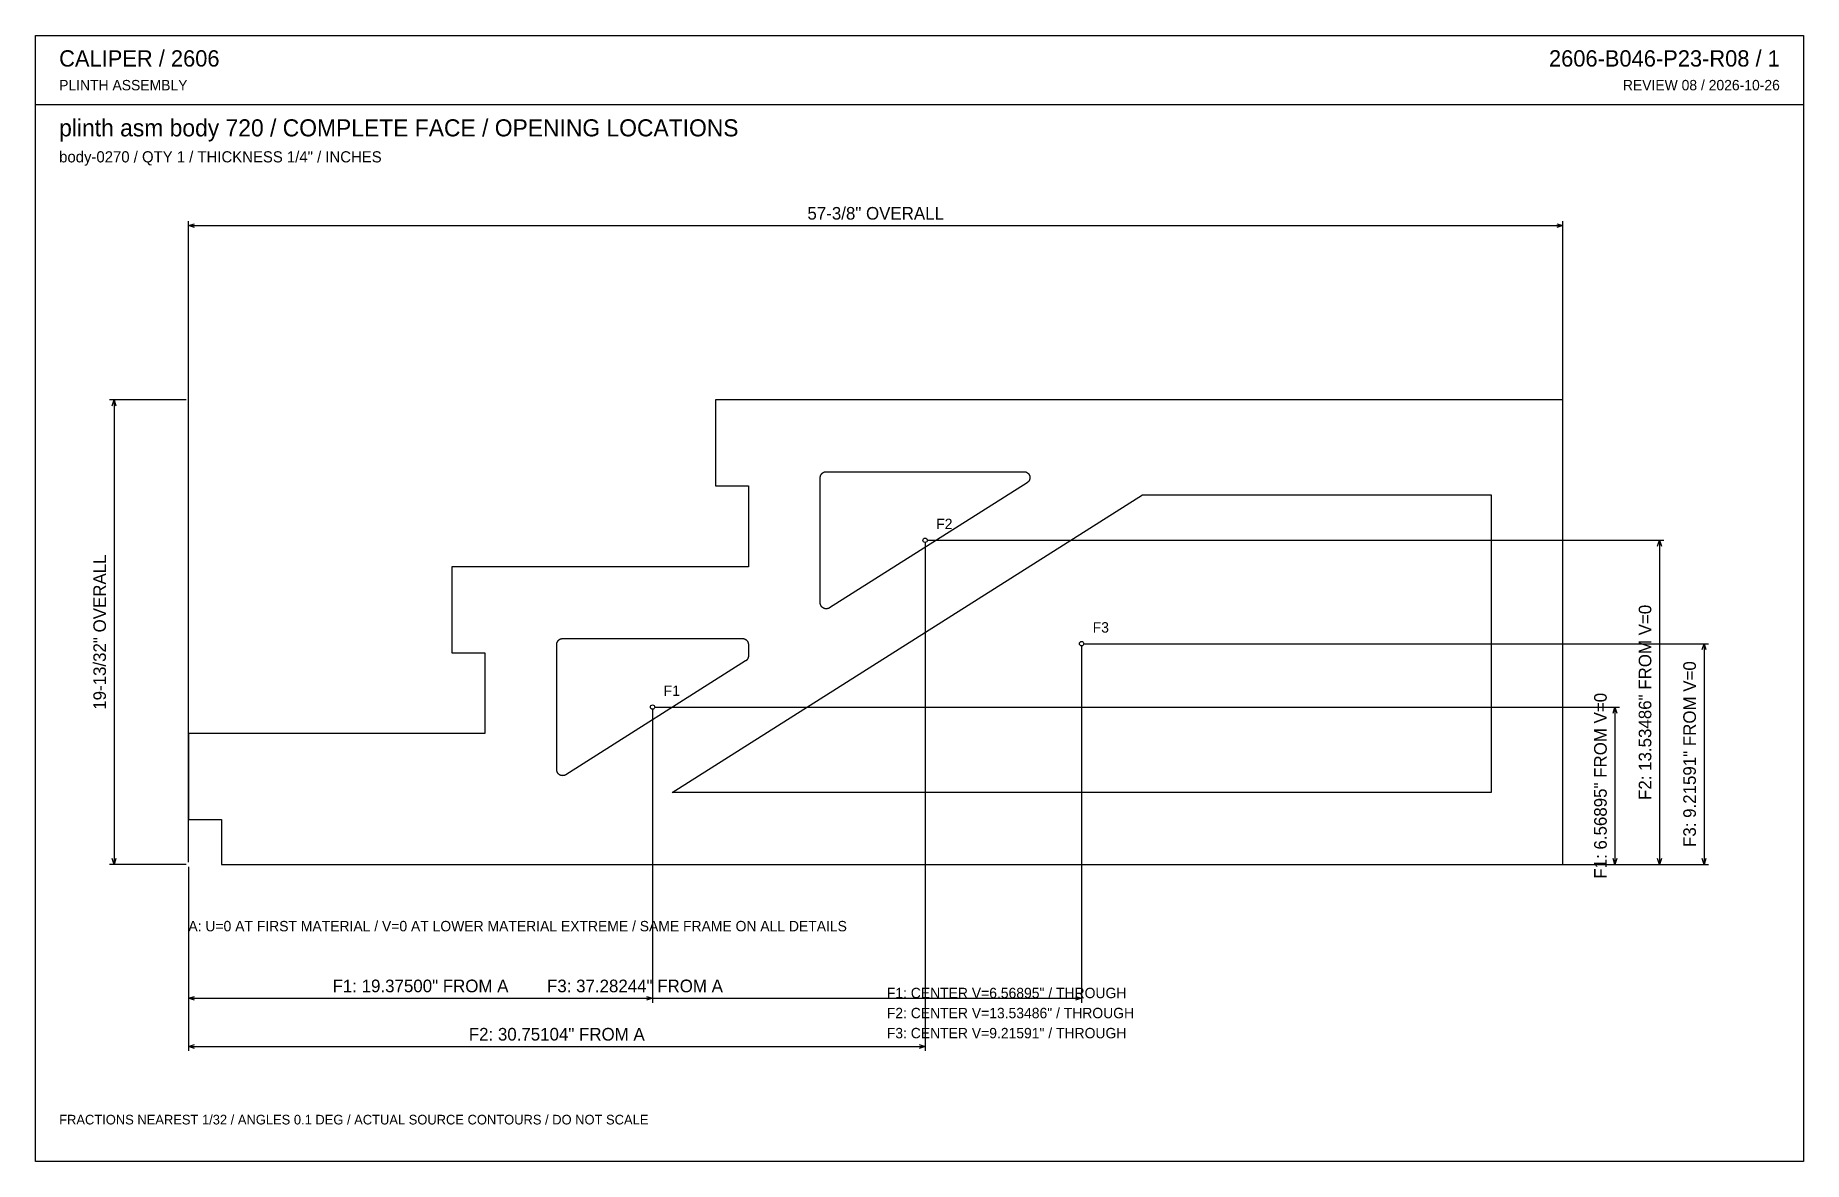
# Model space of a CAD drawing. Header units: inches. Extents: x 0.5 to 33.5, y 0.5 to 21.5.
import ezdxf
from ezdxf.enums import TextEntityAlignment as Align

# ---------------------------------------------------------------- set-up
doc = ezdxf.new("R2010")
doc.units = ezdxf.units.IN
doc.header["$MEASUREMENT"] = 0

msp = doc.modelspace()

# ---------------------------------------------------------------- linework, layer by layer
at = {"layer": 'ANNOTATION'}
for p, q in [((3.333, 6.069), (3.333, 18.056)), ((3.333, 17.972), (3.444, 18.007)), ((3.333, 17.972), (29.028, 17.972)), ((3.444, 17.938), (3.333, 17.972)), ((28.917, 18.007), (29.028, 17.972)), ((29.028, 17.972), (28.917, 17.938)), ((29.028, 6.069), (29.028, 18.056)), ((3.292, 14.715), (1.861, 14.715)), ((1.91, 14.604), (1.944, 14.715)), ((1.944, 14.715), (1.944, 6.028)), ((1.944, 14.715), (1.979, 14.604)), ((17.105, 12.047), (17.105, 2.542)), ((17.146, 12.089), (30.917, 12.089)), ((30.799, 11.978), (30.833, 12.089)), ((30.833, 12.089), (30.833, 6.028)), ((30.833, 12.089), (30.868, 11.978)), ((20.03, 10.113), (20.03, 3.444)), ((20.071, 10.155), (31.75, 10.155)), ((31.632, 10.044), (31.667, 10.155)), ((31.667, 10.155), (31.667, 6.028)), ((31.667, 10.155), (31.701, 10.044)), ((12.01, 8.928), (12.01, 3.444)), ((12.052, 8.97), (30.083, 8.97)), ((29.965, 8.858), (30, 8.97)), ((30, 8.97), (30, 6.028)), ((30, 8.97), (30.035, 8.858)), ((3.292, 6.028), (1.861, 6.028)), ((1.944, 6.028), (1.91, 6.139)), ((1.979, 6.139), (1.944, 6.028)), ((3.333, 5.986), (3.333, 3.444)), ((3.333, 5.986), (3.333, 2.542)), ((3.333, 5.986), (3.333, 3.444)), ((12.052, 6.028), (30.083, 6.028)), ((17.146, 6.028), (30.917, 6.028)), ((20.071, 6.028), (31.75, 6.028)), ((30, 6.028), (29.965, 6.139)), ((30.035, 6.139), (30, 6.028)), ((30.833, 6.028), (30.799, 6.139)), ((30.868, 6.139), (30.833, 6.028)), ((31.667, 6.028), (31.632, 6.139)), ((31.701, 6.139), (31.667, 6.028)), ((3.333, 3.528), (3.444, 3.562)), ((3.333, 3.528), (3.444, 3.562)), ((3.333, 3.528), (12.01, 3.528)), ((3.444, 3.493), (3.333, 3.528)), ((3.333, 3.528), (20.03, 3.528)), ((3.444, 3.493), (3.333, 3.528)), ((11.899, 3.562), (12.01, 3.528)), ((12.01, 3.528), (11.899, 3.493)), ((19.919, 3.562), (20.03, 3.528)), ((20.03, 3.528), (19.919, 3.493)), ((3.333, 2.625), (3.444, 2.66)), ((16.994, 2.66), (17.105, 2.625)), ((3.333, 2.625), (17.105, 2.625)), ((3.444, 2.59), (3.333, 2.625)), ((17.105, 2.625), (16.994, 2.59))]:
    msp.add_line(p, q, dxfattribs=at)
for centre in [(17.105, 12.089), (20.03, 10.155), (12.01, 8.97)]:
    msp.add_circle(centre, 0.0417, dxfattribs=at)
at = {"layer": 'OUTLINE'}
for p, q in [((0.472, 21.528), (33.528, 21.528)), ((0.472, 0.472), (0.472, 21.528)), ((33.528, 21.528), (33.528, 0.472)), ((0.472, 20.236), (33.528, 20.236)), ((29.028, 14.715), (13.186, 14.715)), ((13.186, 14.715), (13.186, 13.107)), ((29.028, 6.028), (29.028, 14.715)), ((15.145, 13.27), (15.146, 13.273)), ((15.145, 13.268), (15.145, 13.27)), ((15.145, 13.265), (15.145, 13.268)), ((15.145, 13.262), (15.145, 13.265)), ((15.145, 13.259), (15.145, 13.262)), ((15.145, 10.919), (15.145, 13.259)), ((15.146, 13.276), (15.147, 13.278)), ((15.146, 13.273), (15.146, 13.276)), ((15.147, 13.281), (15.148, 13.284)), ((15.147, 13.278), (15.147, 13.281)), ((15.148, 13.286), (15.149, 13.289)), ((15.148, 13.284), (15.148, 13.286)), ((15.149, 13.289), (15.15, 13.292)), ((15.15, 13.292), (15.151, 13.294)), ((15.151, 13.297), (15.152, 13.3)), ((15.151, 13.294), (15.151, 13.297)), ((15.152, 13.3), (15.153, 13.302)), ((15.153, 13.302), (15.155, 13.305)), ((15.155, 13.305), (15.156, 13.307)), ((15.156, 13.307), (15.157, 13.31)), ((15.157, 13.31), (15.158, 13.312)), ((15.158, 13.312), (15.159, 13.314)), ((15.159, 13.314), (15.161, 13.317)), ((15.161, 13.317), (15.162, 13.319)), ((15.162, 13.319), (15.164, 13.321)), ((15.164, 13.321), (15.165, 13.324)), ((15.165, 13.324), (15.167, 13.326)), ((15.167, 13.326), (15.169, 13.328)), ((15.169, 13.328), (15.17, 13.33)), ((15.17, 13.33), (15.172, 13.332)), ((15.172, 13.332), (15.174, 13.334)), ((15.174, 13.334), (15.176, 13.336)), ((15.176, 13.336), (15.178, 13.338)), ((15.178, 13.338), (15.18, 13.34)), ((15.18, 13.34), (15.182, 13.342)), ((15.182, 13.342), (15.184, 13.344)), ((15.184, 13.344), (15.186, 13.346)), ((15.186, 13.346), (15.188, 13.348)), ((15.188, 13.348), (15.19, 13.349)), ((15.19, 13.349), (15.192, 13.351)), ((15.192, 13.351), (15.195, 13.352)), ((15.195, 13.352), (15.197, 13.354)), ((15.197, 13.354), (15.199, 13.355)), ((15.199, 13.355), (15.202, 13.357)), ((15.202, 13.357), (15.204, 13.358)), ((15.204, 13.358), (15.207, 13.359)), ((15.207, 13.359), (15.209, 13.36)), ((15.209, 13.36), (15.212, 13.362)), ((15.212, 13.362), (15.214, 13.363)), ((15.214, 13.363), (15.217, 13.364)), ((15.217, 13.364), (15.219, 13.365)), ((15.219, 13.365), (15.222, 13.366)), ((15.222, 13.366), (15.224, 13.366)), ((15.224, 13.366), (15.227, 13.367)), ((15.227, 13.367), (15.23, 13.368)), ((15.23, 13.368), (15.232, 13.369)), ((15.232, 13.369), (15.235, 13.369)), ((15.235, 13.369), (15.238, 13.37)), ((15.238, 13.37), (15.24, 13.37)), ((15.24, 13.37), (15.243, 13.37)), ((15.243, 13.37), (15.246, 13.371)), ((15.246, 13.371), (15.249, 13.371)), ((15.249, 13.371), (15.251, 13.371)), ((15.251, 13.371), (15.254, 13.371)), ((15.254, 13.371), (15.257, 13.371)), ((15.257, 13.371), (18.952, 13.371)), ((18.952, 13.371), (18.955, 13.371)), ((18.955, 13.371), (18.958, 13.371)), ((18.958, 13.371), (18.961, 13.371)), ((18.961, 13.371), (18.963, 13.371)), ((18.963, 13.371), (18.966, 13.37)), ((18.966, 13.37), (18.969, 13.37)), ((18.969, 13.37), (18.972, 13.37)), ((18.972, 13.37), (18.974, 13.369)), ((18.974, 13.369), (18.977, 13.369)), ((18.977, 13.369), (18.98, 13.368)), ((18.98, 13.368), (18.982, 13.367)), ((18.982, 13.367), (18.985, 13.366)), ((18.985, 13.366), (18.988, 13.366)), ((18.988, 13.366), (18.99, 13.365)), ((18.99, 13.365), (18.993, 13.364)), ((18.993, 13.364), (18.995, 13.363)), ((18.995, 13.363), (18.998, 13.362)), ((18.998, 13.362), (19, 13.36)), ((19, 13.36), (19.003, 13.359)), ((19.003, 13.359), (19.005, 13.358)), ((19.005, 13.358), (19.008, 13.357)), ((19.008, 13.357), (19.01, 13.355)), ((19.01, 13.355), (19.012, 13.354)), ((19.012, 13.354), (19.015, 13.352)), ((19.015, 13.352), (19.017, 13.351)), ((19.017, 13.351), (19.019, 13.349)), ((19.019, 13.349), (19.021, 13.348)), ((19.021, 13.348), (19.023, 13.346)), ((19.023, 13.346), (19.026, 13.344)), ((19.026, 13.344), (19.028, 13.342)), ((19.028, 13.342), (19.03, 13.34)), ((19.03, 13.34), (19.032, 13.338)), ((19.032, 13.338), (19.034, 13.336)), ((19.034, 13.336), (19.035, 13.334)), ((19.035, 13.334), (19.037, 13.332)), ((19.037, 13.332), (19.039, 13.33)), ((19.039, 13.33), (19.041, 13.328)), ((19.041, 13.328), (19.042, 13.326)), ((19.042, 13.326), (19.044, 13.324)), ((19.044, 13.324), (19.046, 13.321)), ((19.046, 13.321), (19.047, 13.319)), ((19.047, 13.319), (19.048, 13.317)), ((19.048, 13.317), (19.05, 13.314)), ((19.05, 13.314), (19.051, 13.312)), ((19.051, 13.312), (19.052, 13.31)), ((19.052, 13.31), (19.054, 13.307)), ((19.054, 13.307), (19.055, 13.305)), ((19.055, 13.305), (19.056, 13.302)), ((19.056, 13.302), (19.057, 13.3)), ((19.057, 13.3), (19.058, 13.297)), ((19.058, 13.297), (19.059, 13.294)), ((19.059, 13.225), (19.058, 13.223)), ((19.058, 13.223), (19.058, 13.221)), ((19.059, 13.294), (19.06, 13.292)), ((19.06, 13.228), (19.059, 13.226)), ((19.059, 13.226), (19.059, 13.225)), ((19.06, 13.292), (19.06, 13.289)), ((19.06, 13.289), (19.061, 13.286)), ((19.061, 13.231), (19.06, 13.23)), ((19.06, 13.23), (19.06, 13.228)), ((19.061, 13.286), (19.062, 13.284)), ((19.062, 13.235), (19.061, 13.233)), ((19.061, 13.233), (19.061, 13.231)), ((19.062, 13.284), (19.062, 13.281)), ((19.062, 13.281), (19.063, 13.278)), ((19.063, 13.24), (19.062, 13.238)), ((19.062, 13.238), (19.062, 13.237)), ((19.062, 13.237), (19.062, 13.235)), ((19.063, 13.278), (19.063, 13.276)), ((19.063, 13.276), (19.064, 13.273)), ((19.064, 13.245), (19.063, 13.243)), ((19.063, 13.243), (19.063, 13.242)), ((19.063, 13.242), (19.063, 13.24)), ((19.064, 13.273), (19.064, 13.27)), ((19.064, 13.27), (19.064, 13.268)), ((19.064, 13.268), (19.064, 13.265)), ((19.064, 13.265), (19.064, 13.262)), ((19.064, 13.262), (19.064, 13.259)), ((19.064, 13.259), (19.064, 13.258)), ((19.064, 13.258), (19.064, 13.256)), ((19.064, 13.256), (19.064, 13.254)), ((19.064, 13.254), (19.064, 13.252)), ((19.064, 13.252), (19.064, 13.25)), ((19.064, 13.25), (19.064, 13.249)), ((19.064, 13.249), (19.064, 13.247)), ((19.064, 13.247), (19.064, 13.245)), ((12.375, 7.371), (21.167, 12.939)), ((13.186, 13.107), (13.801, 13.107)), ((13.801, 13.107), (13.801, 11.595)), ((19.012, 13.165), (15.317, 10.824)), ((19.014, 13.166), (19.012, 13.165)), ((19.015, 13.167), (19.014, 13.166)), ((19.017, 13.168), (19.015, 13.167)), ((19.018, 13.169), (19.017, 13.168)), ((19.02, 13.17), (19.018, 13.169)), ((19.021, 13.171), (19.02, 13.17)), ((19.022, 13.172), (19.021, 13.171)), ((19.024, 13.173), (19.022, 13.172)), ((19.025, 13.174), (19.024, 13.173)), ((19.026, 13.175), (19.025, 13.174)), ((19.028, 13.176), (19.026, 13.175)), ((19.029, 13.178), (19.028, 13.176)), ((19.03, 13.179), (19.029, 13.178)), ((19.032, 13.18), (19.03, 13.179)), ((19.033, 13.181), (19.032, 13.18)), ((19.034, 13.183), (19.033, 13.181)), ((19.035, 13.184), (19.034, 13.183)), ((19.036, 13.185), (19.035, 13.184)), ((19.038, 13.187), (19.036, 13.185)), ((19.039, 13.188), (19.038, 13.187)), ((19.04, 13.189), (19.039, 13.188)), ((19.041, 13.191), (19.04, 13.189)), ((19.042, 13.192), (19.041, 13.191)), ((19.043, 13.193), (19.042, 13.192)), ((19.044, 13.195), (19.043, 13.193)), ((19.045, 13.196), (19.044, 13.195)), ((19.046, 13.198), (19.045, 13.196)), ((19.047, 13.199), (19.046, 13.198)), ((19.048, 13.201), (19.047, 13.199)), ((19.049, 13.202), (19.048, 13.201)), ((19.05, 13.204), (19.049, 13.202)), ((19.051, 13.205), (19.05, 13.204)), ((19.052, 13.208), (19.051, 13.207)), ((19.051, 13.207), (19.051, 13.205)), ((19.053, 13.21), (19.052, 13.208)), ((19.054, 13.212), (19.053, 13.21)), ((19.055, 13.215), (19.054, 13.213)), ((19.054, 13.213), (19.054, 13.212)), ((19.056, 13.216), (19.055, 13.215)), ((19.057, 13.218), (19.056, 13.216)), ((19.058, 13.221), (19.057, 13.22)), ((19.057, 13.22), (19.057, 13.218)), ((21.167, 12.939), (27.684, 12.939)), ((27.684, 12.939), (27.684, 7.371)), ((13.801, 11.595), (8.26, 11.595)), ((8.26, 11.595), (8.26, 9.987)), ((15.145, 10.915), (15.145, 10.919)), ((15.145, 10.912), (15.145, 10.915)), ((15.146, 10.908), (15.145, 10.912)), ((15.146, 10.904), (15.146, 10.908)), ((15.146, 10.9), (15.146, 10.904)), ((15.147, 10.897), (15.146, 10.9)), ((15.148, 10.893), (15.147, 10.897)), ((15.149, 10.889), (15.148, 10.893)), ((15.15, 10.886), (15.149, 10.889)), ((15.151, 10.882), (15.15, 10.886)), ((15.152, 10.879), (15.151, 10.882)), ((15.154, 10.875), (15.152, 10.879)), ((15.155, 10.872), (15.154, 10.875)), ((15.157, 10.869), (15.155, 10.872)), ((15.159, 10.865), (15.157, 10.869)), ((15.161, 10.862), (15.159, 10.865)), ((15.162, 10.859), (15.161, 10.862)), ((15.165, 10.856), (15.162, 10.859)), ((15.167, 10.853), (15.165, 10.856)), ((15.169, 10.85), (15.167, 10.853)), ((15.171, 10.847), (15.169, 10.85)), ((15.174, 10.844), (15.171, 10.847)), ((15.176, 10.841), (15.174, 10.844)), ((15.179, 10.839), (15.176, 10.841)), ((15.182, 10.836), (15.179, 10.839)), ((15.184, 10.834), (15.182, 10.836)), ((15.187, 10.831), (15.184, 10.834)), ((15.19, 10.829), (15.187, 10.831)), ((15.193, 10.827), (15.19, 10.829)), ((15.196, 10.825), (15.193, 10.827)), ((15.2, 10.823), (15.196, 10.825)), ((15.203, 10.821), (15.2, 10.823)), ((15.206, 10.819), (15.203, 10.821)), ((15.21, 10.818), (15.206, 10.819)), ((15.213, 10.816), (15.21, 10.818)), ((15.216, 10.815), (15.213, 10.816)), ((15.22, 10.813), (15.216, 10.815)), ((15.223, 10.812), (15.22, 10.813)), ((15.227, 10.811), (15.223, 10.812)), ((15.231, 10.81), (15.227, 10.811)), ((15.234, 10.809), (15.231, 10.81)), ((15.238, 10.809), (15.234, 10.809)), ((15.242, 10.808), (15.238, 10.809)), ((15.245, 10.808), (15.242, 10.808)), ((15.249, 10.807), (15.245, 10.808)), ((15.253, 10.807), (15.249, 10.807)), ((15.257, 10.807), (15.253, 10.807)), ((15.26, 10.807), (15.257, 10.807)), ((15.264, 10.807), (15.26, 10.807)), ((15.268, 10.808), (15.264, 10.807)), ((15.271, 10.808), (15.268, 10.808)), ((15.275, 10.809), (15.271, 10.808)), ((15.279, 10.809), (15.275, 10.809)), ((15.283, 10.81), (15.279, 10.809)), ((15.286, 10.811), (15.283, 10.81)), ((15.29, 10.812), (15.286, 10.811)), ((15.293, 10.813), (15.29, 10.812)), ((15.297, 10.814), (15.293, 10.813)), ((15.3, 10.816), (15.297, 10.814)), ((15.304, 10.817), (15.3, 10.816)), ((15.307, 10.819), (15.304, 10.817)), ((15.31, 10.821), (15.307, 10.819)), ((15.314, 10.822), (15.31, 10.821)), ((15.317, 10.824), (15.314, 10.822)), ((10.298, 10.247), (10.301, 10.248)), ((10.301, 10.248), (10.304, 10.248)), ((10.304, 10.248), (10.306, 10.249)), ((10.306, 10.249), (10.309, 10.25)), ((10.309, 10.25), (10.312, 10.25)), ((10.312, 10.25), (10.314, 10.25)), ((10.314, 10.25), (10.317, 10.251)), ((10.317, 10.251), (10.32, 10.251)), ((10.32, 10.251), (10.322, 10.251)), ((10.322, 10.251), (10.325, 10.252)), ((10.325, 10.252), (10.328, 10.252)), ((10.328, 10.252), (10.331, 10.252)), ((10.331, 10.252), (13.689, 10.252)), ((13.689, 10.252), (13.692, 10.252)), ((13.692, 10.252), (13.695, 10.252)), ((13.695, 10.252), (13.698, 10.251)), ((13.698, 10.251), (13.7, 10.251)), ((13.7, 10.251), (13.703, 10.251)), ((13.703, 10.251), (13.706, 10.25)), ((13.706, 10.25), (13.709, 10.25)), ((13.709, 10.25), (13.711, 10.25)), ((13.711, 10.25), (13.714, 10.249)), ((13.714, 10.249), (13.717, 10.248)), ((13.717, 10.248), (13.719, 10.248)), ((13.719, 10.248), (13.722, 10.247)), ((8.26, 9.987), (8.875, 9.987)), ((8.875, 9.987), (8.875, 8.476)), ((10.219, 10.151), (10.22, 10.153)), ((10.219, 10.148), (10.219, 10.151)), ((10.219, 10.145), (10.219, 10.148)), ((10.219, 10.142), (10.219, 10.145)), ((10.219, 10.14), (10.219, 10.142)), ((10.219, 7.799), (10.219, 10.14)), ((10.22, 10.159), (10.221, 10.162)), ((10.22, 10.156), (10.22, 10.159)), ((10.22, 10.153), (10.22, 10.156)), ((10.221, 10.164), (10.222, 10.167)), ((10.221, 10.162), (10.221, 10.164)), ((10.222, 10.167), (10.223, 10.17)), ((10.223, 10.17), (10.224, 10.172)), ((10.224, 10.175), (10.225, 10.177)), ((10.224, 10.172), (10.224, 10.175)), ((10.225, 10.177), (10.226, 10.18)), ((10.226, 10.18), (10.227, 10.183)), ((10.227, 10.183), (10.228, 10.185)), ((10.228, 10.185), (10.23, 10.188)), ((10.23, 10.188), (10.231, 10.19)), ((10.231, 10.19), (10.232, 10.192)), ((10.232, 10.192), (10.233, 10.195)), ((10.233, 10.195), (10.235, 10.197)), ((10.235, 10.197), (10.236, 10.2)), ((10.236, 10.2), (10.238, 10.202)), ((10.238, 10.202), (10.239, 10.204)), ((10.239, 10.204), (10.241, 10.206)), ((10.241, 10.206), (10.242, 10.209)), ((10.242, 10.209), (10.244, 10.211)), ((10.244, 10.211), (10.246, 10.213)), ((10.246, 10.213), (10.248, 10.215)), ((10.248, 10.215), (10.25, 10.217)), ((10.25, 10.217), (10.252, 10.219)), ((10.252, 10.219), (10.254, 10.221)), ((10.254, 10.221), (10.256, 10.223)), ((10.256, 10.223), (10.258, 10.224)), ((10.258, 10.224), (10.26, 10.226)), ((10.26, 10.226), (10.262, 10.228)), ((10.262, 10.228), (10.264, 10.23)), ((10.264, 10.23), (10.266, 10.231)), ((10.266, 10.231), (10.269, 10.233)), ((10.269, 10.233), (10.271, 10.234)), ((10.271, 10.234), (10.273, 10.236)), ((10.273, 10.236), (10.276, 10.237)), ((10.276, 10.237), (10.278, 10.238)), ((10.278, 10.238), (10.28, 10.24)), ((10.28, 10.24), (10.283, 10.241)), ((10.283, 10.241), (10.285, 10.242)), ((10.285, 10.242), (10.288, 10.243)), ((10.288, 10.243), (10.29, 10.244)), ((10.29, 10.244), (10.293, 10.245)), ((10.293, 10.245), (10.296, 10.246)), ((10.296, 10.246), (10.298, 10.247)), ((13.722, 10.247), (13.725, 10.246)), ((13.725, 10.246), (13.727, 10.245)), ((13.727, 10.245), (13.73, 10.244)), ((13.73, 10.244), (13.732, 10.243)), ((13.732, 10.243), (13.735, 10.242)), ((13.735, 10.242), (13.737, 10.241)), ((13.737, 10.241), (13.74, 10.24)), ((13.74, 10.24), (13.742, 10.238)), ((13.742, 10.238), (13.745, 10.237)), ((13.745, 10.237), (13.747, 10.236)), ((13.747, 10.236), (13.749, 10.234)), ((13.749, 10.234), (13.752, 10.233)), ((13.752, 10.233), (13.754, 10.231)), ((13.754, 10.231), (13.756, 10.23)), ((13.756, 10.23), (13.758, 10.228)), ((13.758, 10.228), (13.761, 10.226)), ((13.761, 10.226), (13.763, 10.224)), ((13.763, 10.224), (13.765, 10.223)), ((13.765, 10.223), (13.767, 10.221)), ((13.767, 10.221), (13.769, 10.219)), ((13.769, 10.219), (13.771, 10.217)), ((13.771, 10.217), (13.772, 10.215)), ((13.772, 10.215), (13.774, 10.213)), ((13.774, 10.213), (13.776, 10.211)), ((13.776, 10.211), (13.778, 10.209)), ((13.778, 10.209), (13.779, 10.206)), ((13.779, 10.206), (13.781, 10.204)), ((13.781, 10.204), (13.783, 10.202)), ((13.783, 10.202), (13.784, 10.2)), ((13.784, 10.2), (13.786, 10.197)), ((13.786, 10.197), (13.787, 10.195)), ((13.787, 10.195), (13.788, 10.192)), ((13.788, 10.192), (13.789, 10.19)), ((13.789, 10.19), (13.791, 10.188)), ((13.791, 10.188), (13.792, 10.185)), ((13.792, 10.185), (13.793, 10.183)), ((13.793, 10.183), (13.794, 10.18)), ((13.794, 10.18), (13.795, 10.177)), ((13.795, 10.177), (13.796, 10.175)), ((13.796, 10.175), (13.797, 10.172)), ((13.797, 10.172), (13.797, 10.17)), ((13.797, 10.17), (13.798, 10.167)), ((13.798, 10.167), (13.799, 10.164)), ((13.799, 10.164), (13.799, 10.162)), ((13.799, 10.162), (13.8, 10.159)), ((13.8, 10.159), (13.8, 10.156)), ((13.8, 10.156), (13.801, 10.153)), ((13.801, 10.153), (13.801, 10.151)), ((13.801, 10.151), (13.801, 10.148)), ((13.801, 10.148), (13.801, 10.145)), ((13.801, 10.145), (13.801, 10.142)), ((13.801, 10.142), (13.801, 10.14)), ((13.801, 10.14), (13.801, 9.926)), ((13.801, 9.926), (13.801, 9.925)), ((13.801, 9.925), (13.801, 9.923)), ((13.801, 9.923), (13.801, 9.921)), ((13.801, 9.921), (13.801, 9.919)), ((13.801, 9.919), (13.801, 9.918)), ((13.801, 9.918), (13.801, 9.916)), ((13.749, 9.832), (10.391, 7.705)), ((13.751, 9.833), (13.749, 9.832)), ((13.752, 9.834), (13.751, 9.833)), ((13.754, 9.835), (13.752, 9.834)), ((13.755, 9.836), (13.754, 9.835)), ((13.757, 9.837), (13.755, 9.836)), ((13.758, 9.838), (13.757, 9.837)), ((13.759, 9.839), (13.758, 9.838)), ((13.761, 9.84), (13.759, 9.839)), ((13.762, 9.841), (13.761, 9.84)), ((13.763, 9.842), (13.762, 9.841)), ((13.765, 9.844), (13.763, 9.842)), ((13.766, 9.845), (13.765, 9.844)), ((13.767, 9.846), (13.766, 9.845)), ((13.769, 9.847), (13.767, 9.846)), ((13.77, 9.848), (13.769, 9.847)), ((13.771, 9.85), (13.77, 9.848)), ((13.772, 9.851), (13.771, 9.85)), ((13.773, 9.852), (13.772, 9.851)), ((13.775, 9.854), (13.773, 9.852)), ((13.776, 9.855), (13.775, 9.854)), ((13.777, 9.856), (13.776, 9.855)), ((13.778, 9.858), (13.777, 9.856)), ((13.779, 9.859), (13.778, 9.858)), ((13.78, 9.861), (13.779, 9.859)), ((13.781, 9.862), (13.78, 9.861)), ((13.782, 9.863), (13.781, 9.862)), ((13.783, 9.865), (13.782, 9.863)), ((13.784, 9.866), (13.783, 9.865)), ((13.785, 9.868), (13.784, 9.866)), ((13.786, 9.869), (13.785, 9.868)), ((13.787, 9.871), (13.786, 9.869)), ((13.788, 9.872), (13.787, 9.871)), ((13.789, 9.876), (13.788, 9.874)), ((13.788, 9.874), (13.788, 9.872)), ((13.79, 9.877), (13.789, 9.876)), ((13.791, 9.879), (13.79, 9.877)), ((13.792, 9.88), (13.791, 9.879)), ((13.793, 9.884), (13.792, 9.882)), ((13.792, 9.882), (13.792, 9.88)), ((13.794, 9.885), (13.793, 9.884)), ((13.795, 9.888), (13.794, 9.887)), ((13.794, 9.887), (13.794, 9.885)), ((13.796, 9.892), (13.795, 9.89)), ((13.795, 9.89), (13.795, 9.888)), ((13.797, 9.895), (13.796, 9.893)), ((13.796, 9.893), (13.796, 9.892)), ((13.798, 9.899), (13.797, 9.897)), ((13.797, 9.897), (13.797, 9.895)), ((13.799, 9.902), (13.798, 9.9)), ((13.798, 9.9), (13.798, 9.899)), ((13.8, 9.907), (13.799, 9.905)), ((13.799, 9.905), (13.799, 9.904)), ((13.799, 9.904), (13.799, 9.902)), ((13.801, 9.912), (13.8, 9.911)), ((13.8, 9.911), (13.8, 9.909)), ((13.8, 9.909), (13.8, 9.907)), ((13.801, 9.916), (13.801, 9.914)), ((13.801, 9.914), (13.801, 9.912)), ((8.875, 8.476), (3.333, 8.476)), ((3.333, 8.476), (3.333, 6.867)), ((10.219, 7.796), (10.219, 7.799)), ((10.219, 7.792), (10.219, 7.796)), ((10.219, 7.788), (10.219, 7.792)), ((10.22, 7.785), (10.219, 7.788)), ((10.22, 7.781), (10.22, 7.785)), ((10.221, 7.777), (10.22, 7.781)), ((10.222, 7.774), (10.221, 7.777)), ((10.223, 7.77), (10.222, 7.774)), ((10.224, 7.766), (10.223, 7.77)), ((10.225, 7.763), (10.224, 7.766)), ((10.226, 7.759), (10.225, 7.763)), ((10.228, 7.756), (10.226, 7.759)), ((10.229, 7.752), (10.228, 7.756)), ((10.231, 7.749), (10.229, 7.752)), ((10.233, 7.746), (10.231, 7.749)), ((10.234, 7.742), (10.233, 7.746)), ((10.236, 7.739), (10.234, 7.742)), ((10.238, 7.736), (10.236, 7.739)), ((10.241, 7.733), (10.238, 7.736)), ((10.243, 7.73), (10.241, 7.733)), ((10.245, 7.727), (10.243, 7.73)), ((10.248, 7.724), (10.245, 7.727)), ((10.25, 7.722), (10.248, 7.724)), ((10.253, 7.719), (10.25, 7.722)), ((10.256, 7.717), (10.253, 7.719)), ((10.258, 7.714), (10.256, 7.717)), ((10.261, 7.712), (10.258, 7.714)), ((10.264, 7.709), (10.261, 7.712)), ((10.267, 7.707), (10.264, 7.709)), ((10.27, 7.705), (10.267, 7.707)), ((10.274, 7.703), (10.27, 7.705)), ((10.277, 7.701), (10.274, 7.703)), ((10.28, 7.7), (10.277, 7.701)), ((10.283, 7.698), (10.28, 7.7)), ((10.287, 7.696), (10.283, 7.698)), ((10.29, 7.695), (10.287, 7.696)), ((10.294, 7.694), (10.29, 7.695)), ((10.297, 7.693), (10.294, 7.694)), ((10.301, 7.692), (10.297, 7.693)), ((10.305, 7.691), (10.301, 7.692)), ((10.308, 7.69), (10.305, 7.691)), ((10.312, 7.689), (10.308, 7.69)), ((10.316, 7.689), (10.312, 7.689)), ((10.319, 7.688), (10.316, 7.689)), ((10.323, 7.688), (10.319, 7.688)), ((10.327, 7.688), (10.323, 7.688)), ((10.33, 7.687), (10.327, 7.688)), ((10.334, 7.688), (10.33, 7.687)), ((10.338, 7.688), (10.334, 7.688)), ((10.342, 7.688), (10.338, 7.688)), ((10.345, 7.688), (10.342, 7.688)), ((10.349, 7.689), (10.345, 7.688)), ((10.353, 7.69), (10.349, 7.689)), ((10.356, 7.69), (10.353, 7.69)), ((10.36, 7.691), (10.356, 7.69)), ((10.364, 7.692), (10.36, 7.691)), ((10.367, 7.694), (10.364, 7.692)), ((10.371, 7.695), (10.367, 7.694)), ((10.374, 7.696), (10.371, 7.695)), ((10.378, 7.698), (10.374, 7.696)), ((10.381, 7.699), (10.378, 7.698)), ((10.384, 7.701), (10.381, 7.699)), ((10.387, 7.703), (10.384, 7.701)), ((10.391, 7.705), (10.387, 7.703)), ((27.684, 7.371), (12.375, 7.371)), ((3.333, 6.867), (3.949, 6.867)), ((3.949, 6.867), (3.949, 6.028)), ((3.949, 6.028), (29.028, 6.028)), ((33.528, 0.472), (0.472, 0.472))]:
    msp.add_line(p, q, dxfattribs=at)

# ---------------------------------------------------------------- texts
at = {"layer": 'ANNOTATION'}
for s, height, p in [('CALIPER / 2606', 0.30556, (0.917, 20.944)), ('PLINTH ASSEMBLY', 0.19444, (0.917, 20.5)), ('plinth asm body 720 / COMPLETE FACE / OPENING LOCATIONS', 0.31944, (0.917, 19.639)), ('body-0270 / QTY 1 / THICKNESS 1/4" / INCHES', 0.20833, (0.917, 19.153)), ('F2', 0.1944, (17.313, 12.297)), ('F3', 0.1944, (20.238, 10.363)), ('F1', 0.1944, (12.218, 9.178)), ('A: U=0 AT FIRST MATERIAL / V=0 AT LOWER MATERIAL EXTREME / SAME FRAME ON ALL DETAILS', 0.19444, (3.333, 4.778)), ('F1: CENTER V=6.56895" / THROUGH', 0.19444, (16.389, 3.528)), ('F2: CENTER V=13.53486" / THROUGH', 0.19444, (16.389, 3.153)), ('F3: CENTER V=9.21591" / THROUGH', 0.19444, (16.389, 2.778)), ('FRACTIONS NEAREST 1/32 / ANGLES 0.1 DEG / ACTUAL SOURCE CONTOURS / DO NOT SCALE', 0.18056, (0.917, 1.167))]:
    msp.add_text(s, height=height, dxfattribs=at).set_placement(p)
for s, height, p in [('2606-B046-P23-R08 / 1', 0.30556, (33.083, 20.944)), ('REVIEW 08 / 2026-10-26', 0.19444, (33.083, 20.5))]:
    msp.add_text(s, height=height, dxfattribs=at).set_placement(p, align=Align.RIGHT)
for s, p in [('57-3/8" OVERALL', (16.181, 18.083)), ('F1: 19.37500" FROM A', (7.672, 3.639)), ('F3: 37.28244" FROM A', (11.681, 3.639)), ('F2: 30.75104" FROM A', (10.219, 2.736))]:
    msp.add_text(s, height=0.23611, dxfattribs=at).set_placement(p, align=Align.CENTER)
for s, p in [('19-13/32" OVERALL', (1.792, 10.371)), ('F2: 13.53486" FROM V=0', (30.681, 9.058)), ('F3: 9.21591" FROM V=0', (31.514, 8.091)), ('F1: 6.56895" FROM V=0', (29.847, 7.499))]:
    msp.add_text(s, height=0.23611, rotation=90, dxfattribs=at).set_placement(p, align=Align.CENTER)

doc.saveas('drawing.dxf')
